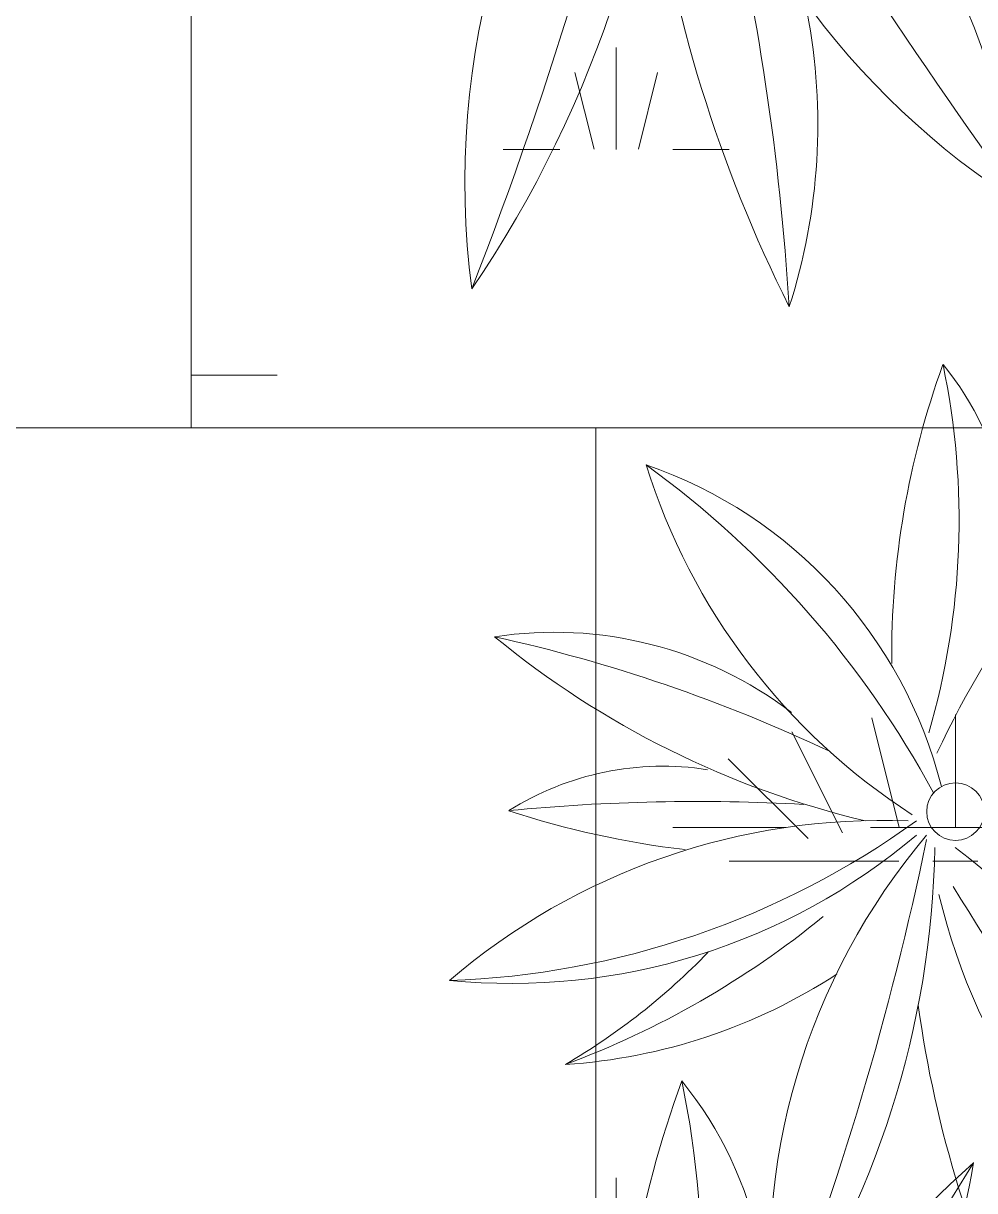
# Model space of a CAD drawing. Header units: millimetres. Extents: x 5359 to 218750, y -16347 to 109893.
# Drawn here: x 60169 to 60640, y 52935 to 53512 of the extents above; entities that cross this region are included whole.
import ezdxf

# ---------------------------------------------------------------- set-up
doc = ezdxf.new("R2010")
doc.units = ezdxf.units.MM
doc.linetypes.add('IMPORT-Overhead', pattern=[3.96875, 2.38125, -1.5875])
for name, color, linetype, lineweight in [('A-AREA-1', 41, 'IMPORT-Overhead', 9), ('A-FLOR', 192, 'Continuous', 9), ('A-FLOR-PATT', 8, 'Continuous', 9), ('A-WALL', 113, 'Continuous', 9), ('G-IMPT', 8, 'Continuous', 9), ('L-PLNT', 71, 'Continuous', 9), ('M-EQPM', 50, 'Continuous', 9)]:
    doc.layers.add(name, color=color, linetype=linetype, lineweight=lineweight)

# ---------------------------------------------------------------- blocks, each defined once
blk = doc.blocks.new('TKTC_NAP THAM BE NUOC NGAM_260130 - TKTC_XREF_260130_NAP THAM BE NUOC NGAM_dwg-4013458-TKCS_MB ĐỊNH VỊ CỔNG-HÀNG RÀO')
at = {"layer": 'G-IMPT', "flags": 128}
blk.add_lwpolyline([(-135209.03, 141315.09), (-135209.03, 153614.67), (-142034.03, 153614.67), (-142034.03, 148889.67), (-148499.03, 148889.67)], dxfattribs=at)
blk = doc.blocks.new('TKTC_NAP THAM BE NUOC NGAM_260130 - NẮP THĂM BỂ NƯỚC NGẦM-2336355-TKCS_MB ĐỊNH VỊ CỔNG-HÀNG RÀO')
blk.add_blockref('TKTC_NAP THAM BE NUOC NGAM_260130 - TKTC_XREF_260130_NAP THAM BE NUOC NGAM_dwg-4013458-TKCS_MB ĐỊNH VỊ CỔNG-HÀNG RÀO', (150009.03, -139814.67))
blk = doc.blocks.new('CAY DUA VAN PHAT - CAY DUA VAN PHAT_dwg-V330-TKCS_MB ĐỊNH VỊ CỔNG-HÀNG RÀO')
at = {"layer": 'G-IMPT'}
blk.add_circle((-146.8, 465.5), 28.5, dxfattribs=at)
for centre, radius, start, end in [((519.7, 537.8), 657.8, 139.4024, 182.222), ((-816.9, 994.3), 837.6, 324.1916, 358.058), ((-595.9, 904.4), 619.1, 319.7296, 5.697), ((1231.1, 130.1), 820.5, 82.645, 130.2275), ((-95.4, 4605.1), 3931.2, 281.7668, 291.3553), ((695.3, 1884.1), 1137.9, 271.0634, 304.2767), ((63.1, 862.6), 387.3, 171.2807, 217.3319), ((1206.7, 1258.5), 1563.2, 192.4553, 205.3067), ((-1023, 343.3), 910.3, 13.4336, 39.4147), ((93.6, 755), 285.3, 147.7766, 188.9369), ((1745.7, 721.9), 1902.5, 174.4112, 183.2032), ((-980.6, 631.9), 877.2, 6.6166, 18.285), ((-734.1, 1162.6), 893.4, 320.6802, 339.5986), ((-466.2, 1185.7), 660.5, 313.9588, 329.5669), ((-453.7, 887.7), 558.2, 326.9057, 356.2457), ((478.9, -252.1), 1051.7, 89.4613, 109.9839), ((-60.6, 919.8), 454.1, 199.0692, 255.8486), ((298, 1343.2), 973.3, 215.9709, 241.576), ((-679.7, 162.7), 637.7, 32.8088, 72.6703), ((719.3, -637.8), 1417.7, 63.4093, 82.2197), ((311.6, 1657), 940.6, 258.2106, 286.2462), ((1140, -402.5), 1267.2, 115.2182, 137.8561), ((594.7, -15.7), 778.2, 32.2613, 76.6297), ((355, 1024.5), 372.2, 230.7445, 286.7036), ((1382.2, 1223.8), 834.2, 217.0531, 261.0676), ((-3578, -6349.7), 8300, 54.40802, 58.45357), ((1508, 3142.6), 2517.3, 256.4051, 266.4905), ((17875.3, -28108.8), 33583.9, 121.03345, 121.75514), ((300.5, -7.1), 656.4, 82.645, 130.2275), ((-760.7, 3572.9), 3144.9, 281.7668, 291.3553), ((-128.2, 1396.1), 910.3, 271.0634, 304.2767), ((1173.7, 1190.3), 588.6, 259.1512, 287.8197), ((76.5, 1194.1), 756.6, 279.4235, 308.939), ((-301.3, -312.8), 841.4, 89.4613, 109.9839), ((-109, -621.4), 1134.2, 63.4093, 82.2197), ((-435.1, 1214.5), 752.5, 258.2106, 286.2462), ((-400.5, 708.4), 297.8, 230.7445, 286.7036), ((227.5, -433.2), 1013.8, 115.2182, 137.8561), ((-208.7, -123.7), 622.5, 32.2613, 76.6297), ((421.3, 867.9), 667.4, 217.0531, 261.0676), ((-3546.8, -5190.9), 6640, 54.40802, 58.45357)]:
    blk.add_arc(centre, radius, start, end, dxfattribs=at)
blk = doc.blocks.new('CAY DUA VAN PHAT - CAY DUA VAN PHAT-V336-TKCS_MB ĐỊNH VỊ CỔNG-HÀNG RÀO')
at = {"extrusion": (0, 0, -1), "xscale": 0.5, "yscale": 0.5, "zscale": -0.5, "rotation": 180}
blk.add_blockref('CAY DUA VAN PHAT - CAY DUA VAN PHAT_dwg-V330-TKCS_MB ĐỊNH VỊ CỔNG-HÀNG RÀO', (151.82, 370.52), dxfattribs=at)

msp = doc.modelspace()

# ---------------------------------------------------------------- hatches: boundary and pattern name
at = {"layer": 'A-FLOR-PATT'}
h = msp.add_hatch(dxfattribs=at)
h.set_pattern_fill('FP_14', color=256, style=0, pattern_type=2)
h.set_pattern_definition([(0, (167.64, 11.2), (558.8, 558.8), [83.82, -16.764, 22.352, -16.764, -419.1]), (0, (167.64, 11.2), (558.8, 558.8), [-139.7, 83.82, -335.28]), (0, (139.7, 27.94), (558.8, 558.8), [55.88, -41.91, 83.82, -41.91, -335.28]), (0, (139.7, 27.94), (558.8, 558.8), [-223.52, 55.88, -279.4]), (0, (335.3, 251.46), (558.8, 558.8), [69.85, -27.94, 69.85, -391.16]), (0, (55.9, 363.2), (558.8, 558.8), [27.94, -55.88, 27.94, -447.04]), (90, (111.76, 363.2), (-558.8, 558.8), [50.292, -508.508]), (90, (279.4, 27.94), (-558.8, 558.8), [55.88, -502.92]), (90, (419.1, 251.46), (-558.8, 558.8), [55.88, -502.92]), (45, (352.04, 22.35), (0, 558.7996), [55.88, -734.383]), (135, (206.76, 22.35), (-558.7996, 0), [55.88, -734.383]), (63.435, (335.28, 25.15), (-0.0005, 558.8001), [55.88, -1193.635]), (75.964, (307.34, 27.94), (-0.00237, 558.80038), [55.88, -2248.111]), (75.964, (447.04, 251.46), (-0.00237, 558.80038), [44.704, -2259.287]), (75.964, (122.94, 363.22), (-0.00237, 558.80038), [39.116, -2264.875]), (104.036, (251.46, 27.94), (0.00237, 558.80038), [55.88, -2248.111]), (104.036, (391.16, 251.46), (0.00237, 558.80038), [44.704, -2259.287]), (104.036, (100.58, 363.22), (0.00237, 558.80038), [39.116, -2264.875]), (116.565, (223.52, 25.15), (0.0005, 558.8001), [55.88, -1193.634])])
h.paths.add_polyline_path([(60645.3, 50657.93), (60652.56, 50657.93), (60652.56, 55286.31), (60252.49, 55286.31), (60252.49, 53311.94), (60452.49, 53311.94), (60452.49, 50657.93)])

# ---------------------------------------------------------------- linework, layer by layer
at = {"layer": 'A-AREA-1'}
msp.add_line((60452.49, 50557.93), (60452.49, 53311.94), dxfattribs=at)
at = {"layer": 'A-FLOR'}
for p, q in [((60252.49, 53311.94), (60452.49, 53311.94)), ((60452.49, 53311.94), (60452.49, 50657.93))]:
    msp.add_line(p, q, dxfattribs=at)
at = {"layer": 'A-WALL'}
for p, q in [((60252.49, 55286.31), (60252.49, 53311.94)), ((60252.49, 53311.94), (54662.64, 53311.94))]:
    msp.add_line(p, q, dxfattribs=at)

# ---------------------------------------------------------------- block references
at = {"layer": 'L-PLNT', "rotation": 270.0000000000003}
for p in [(60492.56, 53896.94), (60492.56, 52896.94)]:
    msp.add_blockref('CAY DUA VAN PHAT - CAY DUA VAN PHAT-V336-TKCS_MB ĐỊNH VỊ CỔNG-HÀNG RÀO', p, dxfattribs=at)
at = {"layer": 'M-EQPM'}
msp.add_blockref('TKTC_NAP THAM BE NUOC NGAM_260130 - NẮP THĂM BỂ NƯỚC NGẦM-2336355-TKCS_MB ĐỊNH VỊ CỔNG-HÀNG RÀO', (53152.64, 44236.94), dxfattribs=at)

doc.saveas('drawing.dxf')
